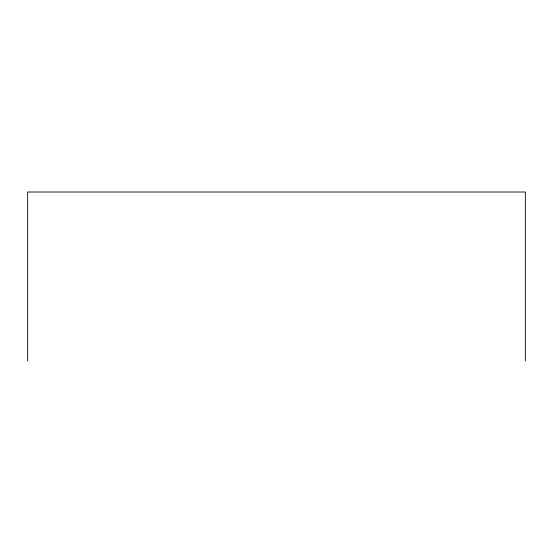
<?xml version="1.0" encoding="UTF-8"?>
<svg xmlns="http://www.w3.org/2000/svg" width="553" height="553" viewBox="0 0 553 553"><rect width="100%" height="100%" fill="white"/><g stroke="black" fill="none" stroke-linecap="round" stroke-linejoin="round"><path stroke-width="0.83" d="M525.35 360.991L525.35 192.009L27.65 192.009L27.65 360.991"/></g></svg>
